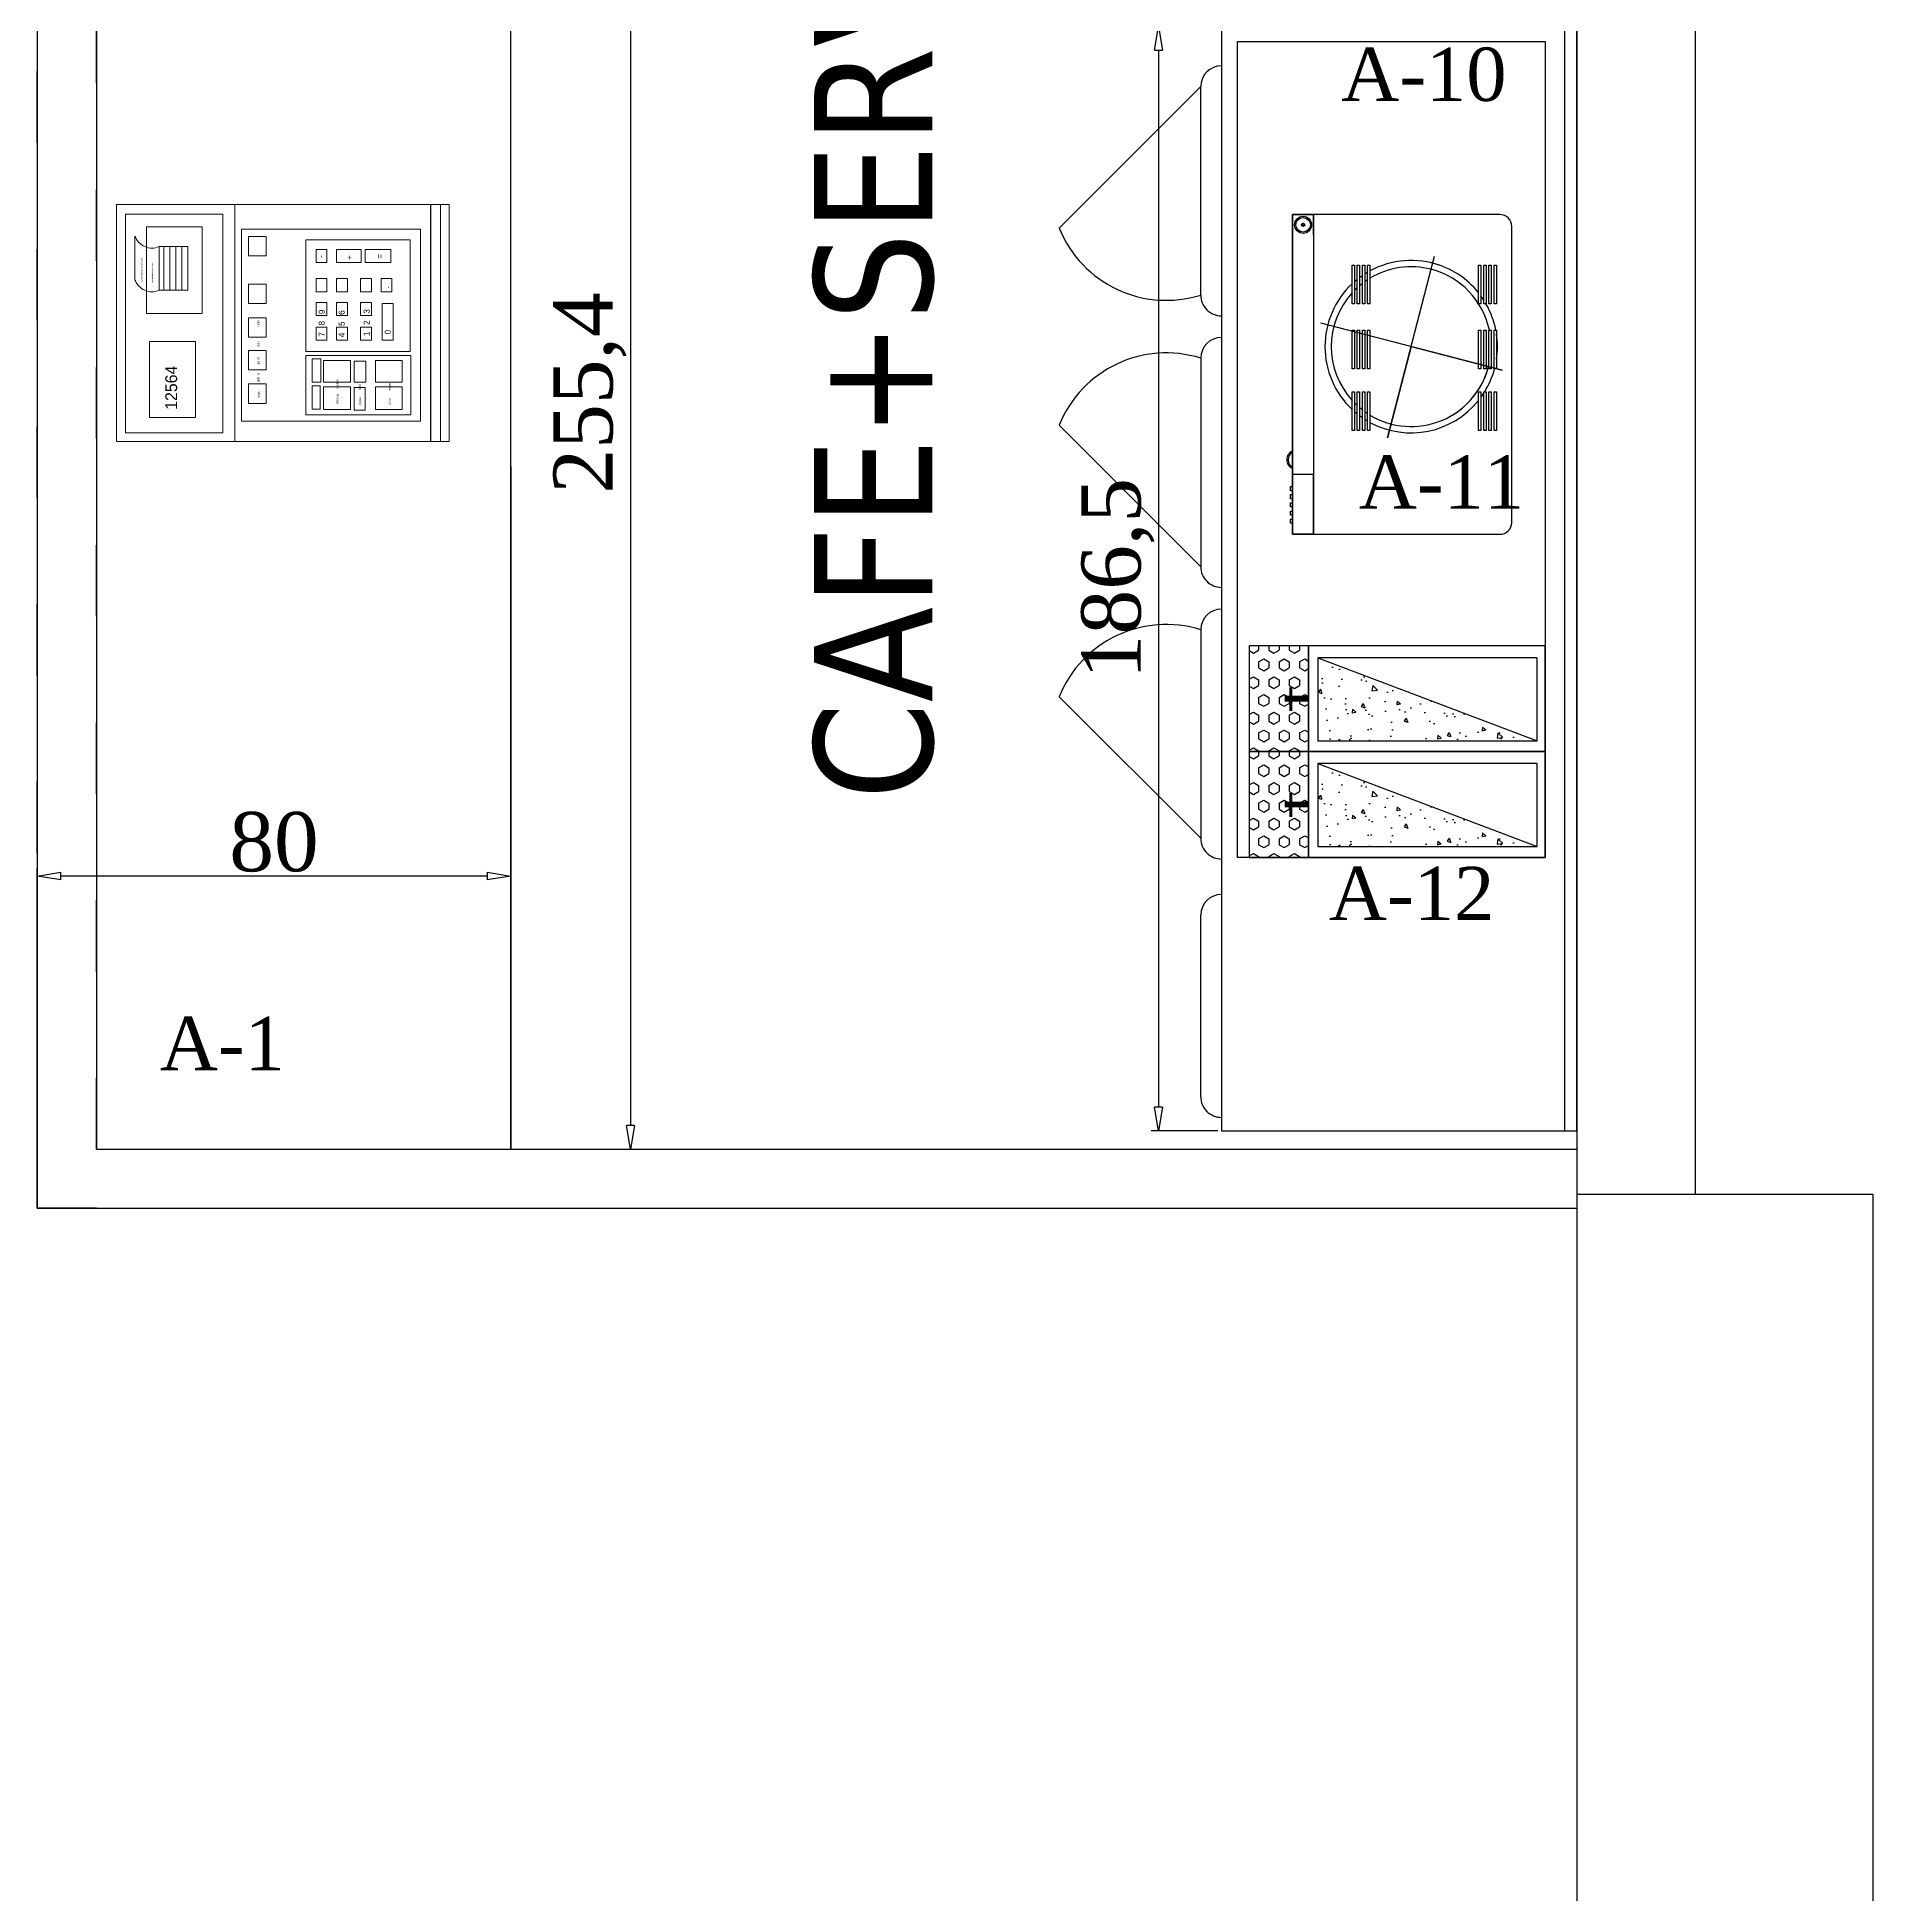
# Model space of a CAD drawing. Header units: millimetres. Extents: x -10501 to -7356, y 9378 to 11707.
# Drawn here: x -8453 to -8143, y 10240.9 to 10554.7 of the extents above; entities that cross this region are included whole.
import ezdxf

# ---------------------------------------------------------------- set-up
doc = ezdxf.new("R2010")
doc.units = ezdxf.units.MM
doc.header["$MEASUREMENT"] = 0
doc.linetypes.add('ACAD_ISO03W100', pattern=[30, 12, -18])
for name, color, linetype in [('APO_3D_C10', 10, 'Continuous'), ('OC-Duvar_Yeni', 170, 'Continuous'), ('OC-Yazi_Mahal', 250, 'Continuous')]:
    doc.layers.add(name, color=color, linetype=linetype)
doc.layers.add('GRC - Cihaz Altı Ekipman', color=2, linetype='Continuous', lineweight=18)
doc.layers.add('GRC-Ekipman', color=4, linetype='Continuous', lineweight=25)
doc.styles.add('PAFTAADI', font='tahoma.ttf')
doc.styles.add('ROMANC', font='comic.ttf')
doc.styles.get("Standard").update_dxf_attribs({"font": 'times.ttf'})
doc.dimstyles.new('ISO-25', dxfattribs={"dimtxt": 10, "dimasz": 4, "dimexe": 1.25, "dimexo": 0.625, "dimtad": 1, "dimdec": 1, "dimtxsty": 'Standard', "dimblk": 'CLOSEDBLANK', "dimcen": 2.5, "dimclrd": 1, "dimclre": 1, "dimadec": 0, "dimazin": 0, "dimtfac": 1, "dimtdec": 1, "dimtmove": 0, "dimatfit": 3, "dimldrblk": 'CLOSEDBLANK', "dimfxl": 1.25, "dimarcsym": 0})

# ---------------------------------------------------------------- blocks, each defined once
blk = doc.blocks.new('rewrerewwerwwer')
at = {"color": 7}
blk.add_lwpolyline([(2425.76, -3652.25), (2479.76, -3652.25), (2479.76, -3617.25, 0.414214), (2477.76, -3615.25), (2427.76, -3615.25, 0.414214), (2425.76, -3617.25)], format="xyb", close=True, dxfattribs=at)
for points in [[(2448.07, -3632.23), (2452.06, -3616.85), (2444.12, -3647.48)], [(2448.07, -3632.23), (2463.5, -3636.23), (2432.79, -3628.27)], [(2429.17, -3648.71), (2425.76, -3648.71), (2425.76, -3652.25), (2429.17, -3652.25)], [(2427.5, -3650.75), (2427.5, -3650.2)]]:
    blk.add_lwpolyline(points, dxfattribs=at)
for points in [[(2434.3, -3617.83), (2440.83, -3617.83), (2440.83, -3618.22), (2434.3, -3618.22)], [(2434.3, -3618.7), (2440.83, -3618.7), (2440.83, -3619.1), (2434.3, -3619.1)], [(2434.3, -3619.57), (2440.83, -3619.57), (2440.83, -3619.96), (2434.3, -3619.96)], [(2445.28, -3617.83), (2451.81, -3617.83), (2451.81, -3618.22), (2445.28, -3618.22)], [(2445.28, -3618.7), (2451.81, -3618.7), (2451.81, -3619.1), (2445.28, -3619.1)], [(2445.28, -3619.57), (2451.81, -3619.57), (2451.81, -3619.96), (2445.28, -3619.96)], [(2455.69, -3617.83), (2462.22, -3617.83), (2462.22, -3618.22), (2455.69, -3618.22)], [(2455.69, -3618.7), (2462.22, -3618.7), (2462.22, -3619.1), (2455.69, -3619.1)], [(2455.69, -3619.57), (2462.22, -3619.57), (2462.22, -3619.96), (2455.69, -3619.96)], [(2434.3, -3620.45), (2440.83, -3620.45), (2440.83, -3620.84), (2434.3, -3620.84)], [(2445.28, -3620.45), (2451.81, -3620.45), (2451.81, -3620.84), (2445.28, -3620.84)], [(2455.69, -3620.45), (2462.22, -3620.45), (2462.22, -3620.84), (2455.69, -3620.84)], [(2434.3, -3639.2), (2440.83, -3639.2), (2440.83, -3639.59), (2434.3, -3639.59)], [(2445.28, -3639.2), (2451.81, -3639.2), (2451.81, -3639.59), (2445.28, -3639.59)], [(2455.69, -3639.2), (2462.22, -3639.2), (2462.22, -3639.59), (2455.69, -3639.59)], [(2434.3, -3640.07), (2440.83, -3640.07), (2440.83, -3640.47), (2434.3, -3640.47)], [(2434.3, -3640.94), (2440.83, -3640.94), (2440.83, -3641.33), (2434.3, -3641.33)], [(2434.3, -3641.82), (2440.83, -3641.82), (2440.83, -3642.21), (2434.3, -3642.21)], [(2445.28, -3640.07), (2451.81, -3640.07), (2451.81, -3640.47), (2445.28, -3640.47)], [(2445.28, -3640.94), (2451.81, -3640.94), (2451.81, -3641.33), (2445.28, -3641.33)], [(2445.28, -3641.82), (2451.81, -3641.82), (2451.81, -3642.21), (2445.28, -3642.21)], [(2455.69, -3640.07), (2462.22, -3640.07), (2462.22, -3640.47), (2455.69, -3640.47)], [(2455.69, -3640.94), (2462.22, -3640.94), (2462.22, -3641.33), (2455.69, -3641.33)], [(2455.69, -3641.82), (2462.22, -3641.82), (2462.22, -3642.21), (2455.69, -3642.21)], [(2479.76, -3652.25), (2425.76, -3652.25), (2425.76, -3648.71), (2479.76, -3648.71)], [(2469.67, -3652.25), (2479.76, -3652.25), (2479.76, -3648.71), (2469.67, -3648.71)], [(2471.71, -3652.25), (2472.4, -3652.25), (2472.4, -3652.64), (2471.71, -3652.64)], [(2473.06, -3652.25), (2473.75, -3652.25), (2473.75, -3652.64), (2473.06, -3652.64)], [(2474.43, -3652.25), (2475.12, -3652.25), (2475.12, -3652.64), (2474.43, -3652.64)], [(2475.84, -3652.25), (2476.52, -3652.25), (2476.52, -3652.64), (2475.84, -3652.64)], [(2477.21, -3652.25), (2477.89, -3652.25), (2477.89, -3652.64), (2477.21, -3652.64)]]:
    blk.add_lwpolyline(points, close=True, dxfattribs=at)
for radius in [1.44, 1.23, 0.275]:
    blk.add_circle((2427.5, -3650.48), radius, dxfattribs=at)
for centre, radius, start, end in [((2448.07, -3632.23), 13.49, 101.9619, 165.4714), ((2448.07, -3632.23), 14.56, 122.5958, 125.9945), ((2448.07, -3632.23), 14.56, 101.0704, 119.8375), ((2448.07, -3632.23), 14.56, 81.5846, 98.4154), ((2448.07, -3632.23), 13.49, 31.295, 76.7973), ((2448.07, -3632.23), 13.49, 328.935, 75.4714), ((2448.07, -3632.23), 14.56, 58.4795, 75.1513), ((2448.07, -3632.23), 14.56, 54.0055, 57.4042), ((2448.07, -3632.23), 14.56, 128.5426, 165.4714), ((2448.07, -3632.23), 14.56, 331.4416, 51.4574), ((2448.07, -3632.23), 14.56, 160.3636, 208.5584), ((2448.07, -3632.23), 13.49, 165.4714, 211.065), ((2448.07, -3632.23), 14.56, 210.3302, 212.5749), ((2448.07, -3632.23), 14.56, 214.4253, 216.7173), ((2448.07, -3632.23), 14.56, 218.6672, 221.1638), ((2448.07, -3632.23), 13.49, 213.0299, 215.5314), ((2448.07, -3632.23), 13.49, 217.6051, 220.1908), ((2448.07, -3632.23), 14.56, 223.2468, 316.7532), ((2448.07, -3632.23), 13.49, 222.4077, 225.2734), ((2448.07, -3632.23), 13.49, 227.6922, 312.3078), ((2448.07, -3632.23), 13.49, 314.7266, 317.5923), ((2448.07, -3632.23), 13.49, 319.8092, 322.3949), ((2448.07, -3632.23), 14.56, 318.8362, 321.3328), ((2448.07, -3632.23), 13.49, 324.4686, 326.9701), ((2448.07, -3632.23), 14.56, 323.2827, 325.5747), ((2448.07, -3632.23), 14.56, 327.4251, 329.6698), ((2467.17, -3651.62), 1.63, 202.5677, 337.4323), ((2467.17, -3651.62), 1.4, 206.6318, 333.3682)]:
    blk.add_arc(centre, radius, start, end, dxfattribs=at)
blk = doc.blocks.new('Bar. Şerbet  Mak(K).40 lt')
h = blk.add_hatch()
h.set_pattern_fill('AR-CONC', color=251, style=0)
h.set_pattern_definition([(50, (-37608.1534, -17154.7077), (7.1726018, -0.62752135), [0.75, -8.25]), (355, (-37608.1534, -17154.708), (-1.3875133, 7.5219213), [0.6, -6.6]), (100.4514, (-37607.556, -17154.76), (5.7850938, 6.8943954), [0.6374019, -7.0114211]), (46.1842, (-37608.153, -17152.708), (10.6724105, -1.6551901), [1.125, -12.375]), (96.6356, (-37607.264, -17152.846), (9.346627, 9.7411787), [0.956103, -10.51713]), (351.1842, (-37608.153, -17152.708), (9.3466195, 9.741186), [0.9, -9.9]), (21, (-37607.1534, -17153.2077), (5.9690705, -4.0261889), [0.75, -8.25]), (326, (-37607.1534, -17153.208), (2.4331533, 7.2515005), [0.6, -6.6]), (71.4514, (-37606.656, -17153.543), (8.4022263, 3.225305), [0.6374019, -7.0114211]), (37.5, (-37608.1534, -17154.7077), (0.12159855, 3.32893854), [0, -6.52, 0, -6.7, 0, -6.625]), (7.5, (-37608.1534, -17154.7077), (2.63069537, 3.94411712), [0, -3.82, 0, -6.37, 0, -2.525]), (327.5, (-37610.3834, -17154.7077), (5.33822436, -0.22554872), [0, -2.5, 0, -7.8, 0, -10.35]), (317.5, (-37611.3834, -17154.7077), (5.8318617, 1.0010498), [0, -3.25, 0, -5.18, 0, -7.35])])
h.paths.add_polyline_path([(-19.71, -1.39), (-33.71, -38.39), (-19.71, -38.39)])
h = blk.add_hatch()
h.set_pattern_fill('AR-CONC', color=251, style=0)
h.set_pattern_definition([(50, (-37590.287, -17154.7077), (7.1726018, -0.62752135), [0.75, -8.25]), (355, (-37590.287, -17154.708), (-1.3875133, 7.5219213), [0.6, -6.6]), (100.4514, (-37589.689, -17154.76), (5.7850938, 6.8943954), [0.6374019, -7.0114211]), (46.1842, (-37590.287, -17152.708), (10.6724105, -1.6551901), [1.125, -12.375]), (96.6356, (-37589.398, -17152.846), (9.346627, 9.7411787), [0.956103, -10.51713]), (351.1842, (-37590.287, -17152.708), (9.3466195, 9.741186), [0.9, -9.9]), (21, (-37589.287, -17153.2077), (5.9690705, -4.0261889), [0.75, -8.25]), (326, (-37589.287, -17153.208), (2.4331533, 7.2515005), [0.6, -6.6]), (71.4514, (-37588.7896, -17153.543), (8.4022263, 3.225305), [0.6374019, -7.0114211]), (37.5, (-37590.287, -17154.7077), (0.12159855, 3.32893854), [0, -6.52, 0, -6.7, 0, -6.625]), (7.5, (-37590.287, -17154.7077), (2.63069537, 3.94411712), [0, -3.82, 0, -6.37, 0, -2.525]), (327.5, (-37592.517, -17154.7077), (5.33822436, -0.22554872), [0, -2.5, 0, -7.8, 0, -10.35]), (317.5, (-37593.517, -17154.7077), (5.8318617, 1.0010498), [0, -3.25, 0, -5.18, 0, -7.35])])
h.paths.add_polyline_path([(-1.84, -1.39), (-15.84, -38.39), (-1.84, -38.39)])
h = blk.add_hatch()
h.set_pattern_fill('HEX', color=251, scale=8, style=0)
h.set_pattern_definition([(0, (-37608.1534, -17154.7077), (0, 1.73205081), [1, -2]), (120, (-37608.1534, -17154.7077), (-1.5, -0.866025404), [1, -2]), (60, (-37607.1534, -17154.7077), (-1.5, 0.866025404), [1, -2])])
h.paths.add_polyline_path([(-17.87, -50), (-17.87, -40), (-35.73, -40), (-35.73, -50)])
h = blk.add_hatch()
h.set_pattern_fill('HEX', color=251, scale=8, style=0)
h.set_pattern_definition([(0, (-37590.287, -17154.7077), (0, 1.73205081), [1, -2]), (120, (-37590.287, -17154.7077), (-1.5, -0.866025404), [1, -2]), (60, (-37589.287, -17154.7077), (-1.5, 0.866025404), [1, -2])])
h.paths.add_polyline_path([(0, -50), (0, -40), (-17.87, -40), (-17.87, -50)])
for p, q in [((-33.71, -38.39), (-19.71, -1.39)), ((-15.84, -38.39), (-1.84, -1.39))]:
    blk.add_line(p, q)
for points in [[(-35.73, -40), (-17.87, -40), (-17.87, 0), (-35.73, 0)], [(-17.87, -40), (0, -40), (0, 0), (-17.87, 0)], [(-33.71, -38.39), (-19.71, -38.39), (-19.71, -1.39), (-33.71, -1.39)], [(-15.84, -38.39), (-1.84, -38.39), (-1.84, -1.39), (-15.84, -1.39)], [(-35.73, -50), (-17.87, -50), (-17.87, -40), (-35.73, -40)], [(-17.87, -50), (0, -50), (0, -40), (-17.87, -40)]]:
    blk.add_lwpolyline(points, close=True)
at = {"color": 251}
for points, const_width in [([(-26.8, -40), (-26.8, -44.03)], 1), ([(-8.93, -40), (-8.93, -44.03)], 1), ([(-28.73, -42.98), (-24.7, -42.98)], 0.5), ([(-10.86, -42.98), (-6.83, -42.98)], 0.5)]:
    blk.add_lwpolyline(points, dxfattribs=dict(at, const_width=const_width))
blk = doc.blocks.new('FRENOX CSN3-E')
at = {"linetype": 'Continuous'}
for p, q in [((0, 0), (0, -60)), ((186.5, 0), (0, 0)), ((186.5, -60), (186.5, 0)), ((186.5, -2), (0, -2)), ((0, -60), (186.5, -60))]:
    blk.add_line(p, q, dxfattribs=at)
at = {"color": 251, "linetype": 'Continuous'}
for p, q in [((45.37, -63.5), (10.16, -63.5)), ((10.16, -63.5), (34.06, -87.41)), ((56.03, -63.5), (91.24, -63.5)), ((91.24, -63.5), (67.33, -87.41)), ((101.9, -63.5), (137.11, -63.5)), ((137.11, -63.5), (113.21, -87.41)), ((180.75, -63.5), (150.09, -63.5))]:
    blk.add_line(p, q, dxfattribs=at)
at = {"color": 251}
blk.add_lwpolyline([(2.54, -5.31), (140.34, -5.31), (140.34, -57.31), (2.54, -57.31)], close=True, dxfattribs=at)
at = {"color": 251, "linetype": 'Continuous'}
for centre, radius, start, end in [((10.16, -60), 3.5, 180, 270), ((45.37, -60), 3.5, 270, 0), ((56.03, -60), 3.5, 180, 270), ((91.24, -60), 3.5, 270, 0), ((101.9, -60), 3.5, 180, 270), ((137.11, -60), 3.5, 270, 0), ((150.09, -60), 3.5, 180, 270), ((180.75, -60), 3.5, 270, 0), ((26.74, -69.32), 19.52, 292.035, 17.3428), ((74.66, -69.32), 19.52, 162.6572, 247.965), ((120.53, -69.32), 19.52, 162.6572, 247.965)]:
    blk.add_arc(centre, radius, start, end, dxfattribs=at)
blk = doc.blocks.new('YAZAR KASA')
at = {"layer": 'GRC - Cihaz Altı Ekipman'}
for p, q in [((0, 0), (0, -52.37)), ((40, 0), (0, 0)), ((40, 0), (40, -56.17)), ((1.44, -1.53), (1.44, -17.97)), ((27.3, -3.11), (34.68, -3.11)), ((38.37, -1.53), (38.37, -17.97)), ((25.52, -7.18), (25.52, -12.01)), ((32.9, -7.18), (25.52, -7.18)), ((25.52, -8.01), (32.9, -8.01)), ((25.52, -9.01), (32.9, -9.01)), ((32.9, -12.01), (32.9, -7.18)), ((25.52, -10.01), (32.9, -10.01)), ((25.52, -11.01), (32.9, -11.01)), ((25.52, -12.01), (32.9, -12.01)), ((1.44, -17.97), (38.37, -17.97)), ((40, -20), (0, -20)), ((0, -52.37), (0, -53.03)), ((0, -53.03), (40, -53.03))]:
    blk.add_line(p, q, dxfattribs=at)
for points in [[(38.37, -1.53), (1.44, -1.53)], [(-0.01, -53.1), (-0.01, -56.17), (40, -56.17)], [(40, -53.1), (-0.01, -53.1)], [(40, -54.73), (-0.01, -54.73)]]:
    blk.add_lwpolyline(points, dxfattribs=at)
for points in [[(4.04, -5.57), (4.04, -13.32), (16.88, -13.32), (16.88, -5.57)], [(21.61, -5.05), (21.61, -14.45), (36.25, -14.45), (36.25, -5.05)], [(3.43, -21.1), (3.43, -51.31), (35.87, -51.31), (35.87, -21.1)], [(6.43, -22.27), (6.43, -25.25), (9.7, -25.25), (9.7, -22.27)], [(12.11, -22.27), (12.11, -25.25), (15.38, -25.25), (15.38, -22.27)], [(17.59, -22.27), (17.59, -25.25), (20.86, -25.25), (20.86, -22.27)], [(23.27, -22.27), (23.27, -25.25), (26.54, -25.25), (26.54, -22.27)], [(31.35, -22.27), (31.35, -25.25), (34.62, -25.25), (34.62, -22.27)], [(4.51, -31.98), (4.51, -49.67), (14.51, -49.67), (14.51, -31.98)], [(5.47, -33.03), (5.47, -34.38), (9.41, -34.38), (9.41, -33.03)], [(9.99, -33.03), (9.99, -34.48), (13.93, -34.48), (13.93, -33.03)], [(34.04, -31.98), (34.04, -49.57), (15.19, -49.57), (15.19, -31.98)], [(17.11, -33.71), (17.11, -35.53), (19.32, -35.53), (19.32, -33.71)], [(21.25, -33.71), (21.25, -35.53), (23.46, -35.53), (23.46, -33.71)], [(25.29, -33.71), (25.29, -35.53), (27.5, -35.53), (27.5, -33.71)], [(30.19, -33.71), (30.19, -35.53), (32.4, -35.53), (32.4, -33.71)], [(5.37, -34.96), (5.37, -39.48), (9.22, -39.48), (9.22, -34.96)], [(9.99, -34.96), (9.99, -39.48), (13.65, -39.48), (13.65, -34.96)], [(17.11, -37.17), (17.11, -38.99), (19.32, -38.99), (19.32, -37.17)], [(21.25, -37.17), (21.25, -38.99), (23.46, -38.99), (23.46, -37.17)], [(25.29, -37.17), (25.29, -38.99), (27.5, -38.99), (27.5, -37.17)], [(30.19, -37.17), (30.19, -41.3), (32.4, -41.3), (32.4, -37.17)], [(5.28, -40.15), (5.28, -41.97), (9.13, -41.97), (9.13, -40.15)], [(9.99, -40.15), (9.99, -42.07), (13.55, -42.07), (13.55, -40.15)], [(5.37, -43.71), (5.37, -48.22), (9.22, -48.22), (9.22, -43.71)], [(9.99, -43.71), (9.99, -48.22), (13.65, -48.22), (13.65, -43.71)], [(17.11, -41.21), (17.11, -43.03), (19.32, -43.03), (19.32, -41.21)], [(21.25, -41.21), (21.25, -43.03), (23.46, -43.03), (23.46, -41.21)], [(25.29, -41.21), (25.29, -43.03), (27.5, -43.03), (27.5, -41.21)], [(30.19, -41.97), (30.19, -46.3), (32.4, -46.3), (32.4, -41.97)], [(17.11, -44.86), (17.11, -46.69), (23.27, -46.69), (23.27, -44.86)], [(25.29, -44.67), (25.29, -46.49), (27.5, -46.49), (27.5, -44.67)]]:
    blk.add_lwpolyline(points, close=True, dxfattribs=at)
for centre in [(28.3, -5.97), (35.68, -5.97)]:
    blk.add_arc(centre, 3.03, 109.3062, 203.4103, dxfattribs=at)
at = {"layer": 'GRC - Cihaz Altı Ekipman', "style": 'ROMANC'}
for s, height, p in [('65146dfcsdfcstd54s64s sger', 0.2, (26.67, -6.16)), ('546546564654654564654564654', 0.2, (26.79, -4.38)), ('12564', 2, (5.35, -10.23)), ('stgs          465+6         46+5         +64+               +66+', 0.409, (7.39, -24.19)), ('7   8   9', 1.022, (17.69, -35.15)), ('dfcssg      wetcw', 0.409, (6.34, -37.46)), ('4   5   6', 1.022, (17.59, -38.51)), ('-', 1.02, (30.96, -35.05)), ('+', 1.02, (30.67, -39.86)), ('frgve        lkfd', 0.409, (6.24, -41.3)), ('1   2   3', 1.022, (17.78, -42.74)), ('dfhd        wewr', 0.409, (6.24, -46.3)), ('0      ', 1.022, (18.07, -46.3)), ('.', 1.02, (25.77, -46.01)), ('=', 1.02, (30.87, -44.96))]:
    blk.add_text(s, height=height, dxfattribs=at).set_placement(p)
blk = doc.blocks.new('_ClosedBlank')
at = {"color": 0, "lineweight": -2}
for p, q in [((-1, 0.167), (0, 0)), ((-1, 0.167), (-1, -0.167)), ((0, 0), (-1, -0.167))]:
    blk.add_line(p, q, dxfattribs=at)
blk = doc.blocks.new('*D49')
at = {"color": 1, "linetype": 'Continuous', "lineweight": -2, "ltscale": 5, "transparency": 16777216}
for p, q in [((-8253.65, 10556.48), (-8264.91, 10556.48)), ((-8263.66, 10552.48), (-8263.66, 10373.98)), ((-8253.65, 10369.98), (-8264.91, 10369.98))]:
    blk.add_line(p, q, dxfattribs=at)
at = {"layer": 'DEFPOINTS', "color": 0, "ltscale": 5, "transparency": 16777216}
for p in [(-8253.03, 10556.48), (-8263.66, 10369.98), (-8253.03, 10369.98)]:
    blk.add_point(p, dxfattribs=at)
at = {"color": 1, "lineweight": -2, "ltscale": 5, "transparency": 16777216, "xscale": 4, "yscale": 4, "zscale": 4}
for p, rotation in [((-8263.66, 10556.48), 90), ((-8263.66, 10369.98), 270)]:
    blk.add_blockref('_ClosedBlank', p, dxfattribs=dict(at, rotation=rotation))
at = {"color": 0, "ltscale": 5, "transparency": 16777216, "insert": (-8270.51, 10463.23), "char_height": 10, "attachment_point": 5, "rotation": 90}
blk.add_mtext('186,5', dxfattribs=at)
blk = doc.blocks.new('*D50')
at = {"color": 1, "linetype": 'Continuous', "lineweight": -2, "ltscale": 5, "transparency": 16777216}
for p, q in [((-8453.03, 10367.5), (-8453.03, 10414.25)), ((-8377.03, 10413), (-8449.03, 10413)), ((-8373.03, 10367.5), (-8373.03, 10414.25))]:
    blk.add_line(p, q, dxfattribs=at)
at = {"layer": 'DEFPOINTS', "color": 0, "ltscale": 5, "transparency": 16777216}
for p in [(-8453.03, 10413), (-8453.03, 10366.88), (-8373.03, 10366.88)]:
    blk.add_point(p, dxfattribs=at)
at = {"color": 1, "lineweight": -2, "ltscale": 5, "transparency": 16777216, "xscale": 4, "yscale": 4, "zscale": 4, "rotation": 180}
blk.add_blockref('_ClosedBlank', (-8453.03, 10413), dxfattribs=at)
at = {"color": 1, "lineweight": -2, "ltscale": 5, "transparency": 16777216, "xscale": 4, "yscale": 4, "zscale": 4}
blk.add_blockref('_ClosedBlank', (-8373.03, 10413), dxfattribs=at)
at = {"color": 0, "ltscale": 5, "transparency": 16777216, "insert": (-8413.03, 10418.72), "char_height": 10, "attachment_point": 5}
blk.add_mtext('80', dxfattribs=at)
blk = doc.blocks.new('*D51')
at = {"color": 1, "linetype": 'Continuous', "lineweight": -2, "ltscale": 5, "transparency": 16777216}
for p, q in [((-8372.4, 10622.29), (-8351.58, 10622.29)), ((-8352.83, 10618.29), (-8352.83, 10370.88)), ((-8372.4, 10366.88), (-8351.58, 10366.88))]:
    blk.add_line(p, q, dxfattribs=at)
at = {"layer": 'DEFPOINTS', "color": 0, "ltscale": 5, "transparency": 16777216}
for p in [(-8373.03, 10622.29), (-8373.03, 10366.88), (-8352.83, 10366.88)]:
    blk.add_point(p, dxfattribs=at)
at = {"color": 1, "lineweight": -2, "ltscale": 5, "transparency": 16777216, "xscale": 4, "yscale": 4, "zscale": 4}
for p, rotation in [((-8352.83, 10622.29), 90), ((-8352.83, 10366.88), 270)]:
    blk.add_blockref('_ClosedBlank', p, dxfattribs=dict(at, rotation=rotation))
at = {"color": 0, "ltscale": 5, "transparency": 16777216, "insert": (-8359.68, 10494.58), "char_height": 10, "attachment_point": 5, "rotation": 90}
blk.add_mtext('255,4', dxfattribs=at)

msp = doc.modelspace()

# ---------------------------------------------------------------- linework, layer by layer
at = {"color": 0, "ltscale": 5}
for p, q in [((-8173.03, 11171.29), (-8173.03, 10359.29)), ((-8453.03, 10846.29), (-8453.03, 10356.88)), ((-8443.03, 10846.29), (-8443.03, 10366.88)), ((-8193.03, 10846.29), (-8193.03, 10049.29)), ((-8193.03, 10846.29), (-8193.03, 10050.19)), ((-8193.03, 10846.29), (-8193.03, 10551.29)), ((-8373.03, 10366.88), (-8373.03, 10735.28)), ((-8193.03, 10551.29), (-8193.03, 10241.29)), ((-8373.03, 10482.17), (-8373.03, 10366.88)), ((-8443.03, 10366.88), (-8193.03, 10366.88)), ((-8193.03, 10359.29), (-8143.03, 10359.29)), ((-8143.03, 10359.29), (-8143.03, 10059.29)), ((-8443.03, 10356.88), (-8453.03, 10356.88)), ((-8453.03, 10356.88), (-8193.03, 10356.88))]:
    msp.add_line(p, q, dxfattribs=at)
at = {"layer": 'OC-Duvar_Yeni', "color": 0, "linetype": 'ACAD_ISO03W100'}
for p, q in [((-8453.03, 10356.88), (-8453.03, 10846.29)), ((-8443.03, 10366.88), (-8443.03, 10846.29))]:
    msp.add_line(p, q, dxfattribs=at)

# ---------------------------------------------------------------- block references
at = {"color": 0, "rotation": 270}
msp.add_blockref('rewrerewwerwwer', (-4588.76, 12950.47), dxfattribs=at)
at = {"layer": 'GRC-Ekipman'}
for name, p, rotation in [('FRENOX CSN3-E', (-8193.03, 10556.48), 270), ('YAZAR KASA', (-8439.62, 10486.39), 90), ('Bar. Şerbet  Mak(K).40 lt', (-8198.34, 10416.14), 270)]:
    msp.add_blockref(name, p, dxfattribs=dict(at, rotation=rotation))

# ---------------------------------------------------------------- texts
at = {"layer": 'APO_3D_C10', "color": 1, "char_height": 9, "attachment_point": 1}
for s, insert in [('{\\C0;A-10}', (-8232.82, 10552.89)), ('{\\C0;A-11}', (-8229.85, 10484.04)), ('{\\C0;A-12}', (-8234.88, 10414.55)), ('{\\C0;A-1}', (-8432.32, 10389.21))]:
    msp.add_mtext_dynamic_manual_height_columns(s, width=53.2196, gutter_width=75, heights=[0], dxfattribs=dict(at, insert=insert))
at = {"layer": 'OC-Yazi_Mahal', "color": 0, "insert": (-8338.53, 10568.96), "char_height": 10, "attachment_point": 2, "rotation": 90, "style": 'PAFTAADI'}
msp.add_mtext_dynamic_manual_height_columns('\\P{\\H2x;CAFE+SERVİS/12.77 m2}', width=395.525, gutter_width=12.5, heights=[0], dxfattribs=at)

# ---------------------------------------------------------------- dimensions: what is measured, and where the dimension line sits
at = {"color": 0, "ltscale": 5}
for base, p1, p2, picture, middle in [((-8352.83, 10366.88), (-8373.03, 10622.29), (-8373.03, 10366.88), '*D51', (-8359.68, 10494.58)), ((-8263.66, 10369.98), (-8253.03, 10556.48), (-8253.03, 10369.98), '*D49', (-8270.51, 10463.23))]:
    dim = msp.add_linear_dim(base=base, p1=p1, p2=p2, angle=90, dimstyle='ISO-25', dxfattribs=at)
    dim.commit()
    dim.dimension.update_dxf_attribs({"geometry": picture, "text_midpoint": middle})
dim = msp.add_linear_dim(base=(-8453.03, 10413), p1=(-8373.03, 10366.88), p2=(-8453.03, 10366.88), dimstyle='ISO-25', dxfattribs=at)
dim.commit()
dim.dimension.update_dxf_attribs({"geometry": '*D50', "text_midpoint": (-8413.03, 10418.72)})

doc.saveas('drawing.dxf')
